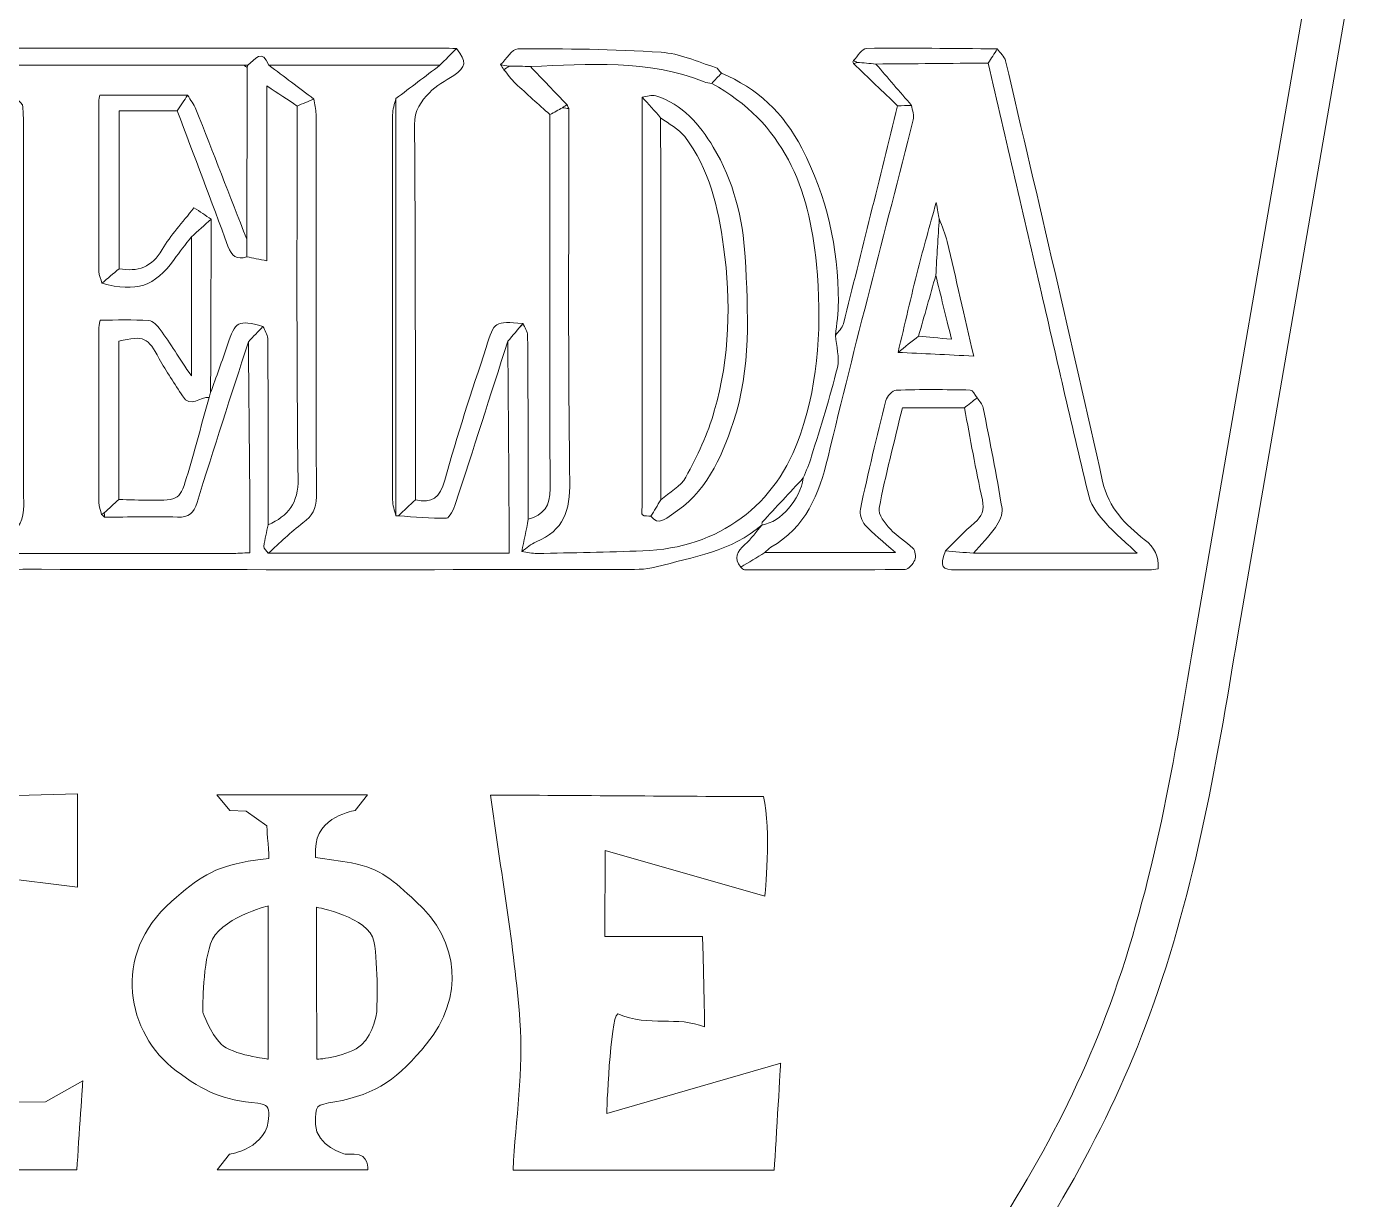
# Model space of a CAD drawing. Header units: inches. Extents: x 0 to 12, y 0 to 12.
# Drawn here: x 0.857 to 1.886, y 7.548 to 8.455 of the extents above; entities that cross this region are included whole.
import ezdxf

# ---------------------------------------------------------------- set-up
doc = ezdxf.new("R2010")
doc.units = ezdxf.units.IN
doc.header["$MEASUREMENT"] = 0

msp = doc.modelspace()

# ---------------------------------------------------------------- linework, layer by layer
at = {"color": 250, "lineweight": 0}
msp.add_line((1.793, 7.9849), (1.8855, 8.52), dxfattribs=at)
at = {"color": 5, "lineweight": 0}
msp.add_line((1.7588, 7.9777), (1.8467, 8.486), dxfattribs=at)
for points, knots in [([(1.189, 8.4383), (1.1847, 8.434), (1.1805, 8.4297), (1.1762, 8.4254), (1.1322, 8.4254), (1.0882, 8.4254), (1.0441, 8.4254), (1.0387, 8.439), (1.0332, 8.4296), (1.0277, 8.4255), (1.0267, 8.4255), (1.0257, 8.4254), (1.0248, 8.4254), (0.9588, 8.4254), (0.8928, 8.4254), (0.8268, 8.4254), (0.8259, 8.4254), (0.8249, 8.4254), (0.8239, 8.4254), (0.821, 8.4266), (0.8181, 8.4278), (0.8144, 8.4294), (0.8166, 8.4328), (0.8186, 8.4357), (0.8205, 8.4387), (0.9397, 8.4387), (1.0588, 8.4387), (1.178, 8.4387), (1.1817, 8.4387), (1.1853, 8.4384), (1.189, 8.4383)], [0, 0, 0, 0, 1, 1, 1, 2, 2, 2, 3, 3, 3, 4, 4, 4, 5, 5, 5, 6, 6, 6, 7, 7, 7, 8, 8, 8, 9, 9, 9, 10, 10, 10, 10]), ([(1.0788, 8.3993), (1.0745, 8.3975), (1.0702, 8.3957), (1.0659, 8.3939), (1.0586, 8.3988), (1.0512, 8.4036), (1.0425, 8.4094), (1.0425, 8.3637), (1.0425, 8.3196), (1.0425, 8.2742), (1.0366, 8.2754), (1.0317, 8.2763), (1.0269, 8.2772), (1.0269, 8.2818), (1.027, 8.2863), (1.027, 8.2909), (1.0271, 8.3352), (1.0272, 8.3795), (1.0273, 8.4238), (1.0275, 8.4243), (1.0276, 8.4249), (1.0277, 8.4255), (1.0332, 8.4296), (1.0387, 8.439), (1.0441, 8.4254), (1.0557, 8.4167), (1.0673, 8.408), (1.0788, 8.3993)], [0, 0, 0, 0, 1, 1, 1, 2, 2, 2, 3, 3, 3, 4, 4, 4, 5, 5, 5, 6, 6, 6, 7, 7, 7, 8, 8, 8, 9, 9, 9, 9]), ([(1.189, 8.4383), (1.1972, 8.4284), (1.1967, 8.4241), (1.1869, 8.4175), (1.1805, 8.4133), (1.1733, 8.4096), (1.1681, 8.4042), (1.1618, 8.3975), (1.1565, 8.3909), (1.1566, 8.3794), (1.1575, 8.2827), (1.1572, 8.186), (1.1573, 8.0893), (1.1529, 8.0852), (1.1485, 8.0811), (1.1442, 8.0769), (1.1435, 8.0769), (1.1429, 8.0769), (1.1422, 8.0769), (1.1422, 8.1845), (1.1422, 8.2921), (1.1422, 8.3997), (1.1536, 8.4082), (1.1649, 8.4168), (1.1762, 8.4254), (1.1805, 8.4297), (1.1847, 8.434), (1.189, 8.4383)], [0, 0, 0, 0, 1, 1, 1, 2, 2, 2, 3, 3, 3, 4, 4, 4, 5, 5, 5, 6, 6, 6, 7, 7, 7, 8, 8, 8, 9, 9, 9, 9]), ([(1.3939, 8.4194), (1.3914, 8.4167), (1.3889, 8.414), (1.3864, 8.4113), (1.3844, 8.4117), (1.3823, 8.4119), (1.3805, 8.4127), (1.3369, 8.43), (1.2915, 8.4262), (1.2462, 8.4245), (1.2407, 8.4246), (1.2352, 8.4247), (1.2297, 8.4247), (1.2275, 8.4251), (1.2254, 8.4255), (1.2232, 8.4259), (1.2276, 8.4302), (1.232, 8.4381), (1.2364, 8.4381), (1.2733, 8.4383), (1.3103, 8.4379), (1.3472, 8.4355), (1.3614, 8.4346), (1.3753, 8.4281), (1.3892, 8.4238), (1.391, 8.4233), (1.3923, 8.4209), (1.3939, 8.4194)], [0, 0, 0, 0, 1, 1, 1, 2, 2, 2, 3, 3, 3, 4, 4, 4, 5, 5, 5, 6, 6, 6, 7, 7, 7, 8, 8, 8, 9, 9, 9, 9]), ([(1.6071, 8.4381), (1.6048, 8.4344), (1.6025, 8.4308), (1.6002, 8.4271), (1.5712, 8.4269), (1.5423, 8.4266), (1.5133, 8.4264), (1.5085, 8.4268), (1.5036, 8.4273), (1.4987, 8.4277), (1.4978, 8.4281), (1.4969, 8.4286), (1.496, 8.429), (1.4993, 8.4323), (1.5026, 8.4384), (1.5059, 8.4385), (1.5396, 8.4389), (1.5733, 8.4384), (1.6071, 8.4381)], [0, 0, 0, 0, 1, 1, 1, 2, 2, 2, 3, 3, 3, 4, 4, 4, 5, 5, 5, 6, 6, 6, 6]), ([(1.6071, 8.4381), (1.6093, 8.435), (1.6128, 8.4322), (1.6136, 8.4288), (1.6389, 8.3204), (1.6644, 8.212), (1.6886, 8.1034), (1.6932, 8.0828), (1.7063, 8.07), (1.7208, 8.0586), (1.7291, 8.0521), (1.7321, 8.046), (1.7314, 8.0359), (1.7293, 8.0357), (1.727, 8.0351), (1.7248, 8.0351), (1.6751, 8.0351), (1.6255, 8.0351), (1.5759, 8.0351), (1.5638, 8.0351), (1.5628, 8.0369), (1.567, 8.0497), (1.5742, 8.0491), (1.5815, 8.0486), (1.5887, 8.048), (1.63, 8.048), (1.6712, 8.048), (1.7153, 8.048), (1.7057, 8.0571), (1.6978, 8.0635), (1.6912, 8.071), (1.6859, 8.0771), (1.68, 8.084), (1.6781, 8.0915), (1.6653, 8.1439), (1.6535, 8.1966), (1.6413, 8.2492), (1.6276, 8.3085), (1.6139, 8.3678), (1.6002, 8.4271), (1.6025, 8.4308), (1.6048, 8.4344), (1.6071, 8.4381)], [0, 0, 0, 0, 1, 1, 1, 2, 2, 2, 3, 3, 3, 4, 4, 4, 5, 5, 5, 6, 6, 6, 7, 7, 7, 8, 8, 8, 9, 9, 9, 10, 10, 10, 11, 11, 11, 12, 12, 12, 13, 13, 13, 14, 14, 14, 14]), ([(1.0277, 8.4255), (1.0276, 8.4249), (1.0275, 8.4243), (1.0273, 8.4238), (1.0265, 8.4243), (1.0256, 8.4248), (1.0248, 8.4254), (1.0257, 8.4254), (1.0267, 8.4255), (1.0277, 8.4255)], [0, 0, 0, 0, 1, 1, 1, 2, 2, 2, 3, 3, 3, 3]), ([(1.2297, 8.4247), (1.2284, 8.4238), (1.2271, 8.4229), (1.2258, 8.4219), (1.2249, 8.4233), (1.2241, 8.4246), (1.2232, 8.4259), (1.2254, 8.4255), (1.2275, 8.4251), (1.2297, 8.4247)], [0, 0, 0, 0, 1, 1, 1, 2, 2, 2, 3, 3, 3, 3]), ([(1.2744, 8.395), (1.265, 8.4048), (1.2556, 8.4146), (1.2462, 8.4245), (1.2915, 8.4262), (1.3369, 8.43), (1.3805, 8.4127), (1.3823, 8.4119), (1.3844, 8.4117), (1.3864, 8.4113), (1.442, 8.3812), (1.4618, 8.3307), (1.4673, 8.2713), (1.4716, 8.2267), (1.4695, 8.1828), (1.4551, 8.1402), (1.4363, 8.0847), (1.3918, 8.052), (1.3332, 8.0498), (1.3059, 8.0488), (1.2787, 8.0483), (1.2515, 8.0478), (1.2475, 8.0477), (1.2436, 8.0488), (1.2396, 8.0493), (1.2433, 8.0518), (1.2466, 8.0552), (1.2506, 8.0568), (1.272, 8.0656), (1.277, 8.0809), (1.2767, 8.1036), (1.2752, 8.1997), (1.276, 8.2958), (1.2759, 8.3919), (1.2754, 8.3929), (1.2749, 8.3939), (1.2744, 8.395)], [0, 0, 0, 0, 1, 1, 1, 2, 2, 2, 3, 3, 3, 4, 4, 4, 5, 5, 5, 6, 6, 6, 7, 7, 7, 8, 8, 8, 9, 9, 9, 10, 10, 10, 11, 11, 11, 12, 12, 12, 12]), ([(1.5409, 8.3943), (1.5317, 8.405), (1.5225, 8.4157), (1.5133, 8.4264), (1.5423, 8.4266), (1.5712, 8.4269), (1.6002, 8.4271), (1.6139, 8.3678), (1.6276, 8.3085), (1.6413, 8.2492), (1.6535, 8.1966), (1.6653, 8.1439), (1.6781, 8.0915), (1.68, 8.084), (1.6859, 8.0771), (1.6912, 8.071), (1.6978, 8.0635), (1.7057, 8.0571), (1.7153, 8.048), (1.6712, 8.048), (1.63, 8.048), (1.5887, 8.048), (1.5945, 8.0546), (1.6007, 8.0608), (1.6057, 8.068), (1.6086, 8.0721), (1.6116, 8.0781), (1.6108, 8.0826), (1.6066, 8.1087), (1.6014, 8.1345), (1.5963, 8.1604), (1.5957, 8.1632), (1.5932, 8.1656), (1.5916, 8.1682), (1.5898, 8.1703), (1.5881, 8.1742), (1.5863, 8.1742), (1.5672, 8.1746), (1.5481, 8.1748), (1.529, 8.1741), (1.5262, 8.174), (1.5218, 8.1693), (1.521, 8.1661), (1.514, 8.1382), (1.5073, 8.1102), (1.5013, 8.0821), (1.5005, 8.0783), (1.5024, 8.0727), (1.505, 8.0698), (1.5112, 8.063), (1.5185, 8.0573), (1.5284, 8.0485), (1.4924, 8.0485), (1.4599, 8.0485), (1.4275, 8.0485), (1.429, 8.0499), (1.4302, 8.0516), (1.432, 8.0526), (1.4591, 8.0681), (1.4693, 8.0931), (1.4763, 8.1225), (1.4971, 8.2097), (1.5202, 8.2962), (1.5421, 8.3831), (1.543, 8.3865), (1.5414, 8.3906), (1.5409, 8.3943)], [0, 0, 0, 0, 1, 1, 1, 2, 2, 2, 3, 3, 3, 4, 4, 4, 5, 5, 5, 6, 6, 6, 7, 7, 7, 8, 8, 8, 9, 9, 9, 10, 10, 10, 11, 11, 11, 12, 12, 12, 13, 13, 13, 14, 14, 14, 15, 15, 15, 16, 16, 16, 17, 17, 17, 18, 18, 18, 19, 19, 19, 20, 20, 20, 21, 21, 21, 22, 22, 22, 22]), ([(1.4987, 8.4277), (1.4978, 8.4273), (1.4969, 8.427), (1.496, 8.4267), (1.4959, 8.4272), (1.4957, 8.4277), (1.4956, 8.4282), (1.4956, 8.4285), (1.4959, 8.4288), (1.496, 8.429), (1.4969, 8.4286), (1.4978, 8.4281), (1.4987, 8.4277)], [0, 0, 0, 0, 1, 1, 1, 2, 2, 2, 3, 3, 3, 4, 4, 4, 4]), ([(1.4987, 8.4277), (1.5036, 8.4273), (1.5085, 8.4268), (1.5133, 8.4264), (1.5225, 8.4157), (1.5317, 8.405), (1.5409, 8.3943), (1.5373, 8.3942), (1.5337, 8.3942), (1.5301, 8.3941), (1.5188, 8.4049), (1.5074, 8.4158), (1.496, 8.4267), (1.4969, 8.427), (1.4978, 8.4273), (1.4987, 8.4277)], [0, 0, 0, 0, 1, 1, 1, 2, 2, 2, 3, 3, 3, 4, 4, 4, 5, 5, 5, 5]), ([(1.3939, 8.4194), (1.4217, 8.4075), (1.4419, 8.3886), (1.4561, 8.3612), (1.4754, 8.3237), (1.4842, 8.2844), (1.4843, 8.2427), (1.4843, 8.234), (1.4829, 8.2252), (1.4821, 8.2165), (1.4827, 8.2082), (1.4854, 8.1993), (1.4835, 8.1916), (1.4779, 8.1685), (1.4705, 8.1458), (1.4636, 8.1231), (1.4619, 8.1173), (1.4594, 8.1118), (1.4572, 8.1062), (1.4466, 8.0948), (1.436, 8.0835), (1.4255, 8.072), (1.4251, 8.0716), (1.4253, 8.0705), (1.4253, 8.0697), (1.4253, 8.0697), (1.4253, 8.0699), (1.4253, 8.0699), (1.4019, 8.0495), (1.3719, 8.045), (1.3434, 8.0374), (1.3349, 8.0351), (1.3256, 8.0354), (1.3167, 8.0354), (1.1624, 8.0352), (1.0081, 8.0351), (0.8538, 8.0356), (0.8419, 8.0356), (0.8372, 8.0312), (0.8342, 8.0205), (0.8273, 7.9957), (0.8189, 7.9712), (0.8117, 7.9465), (0.8093, 7.9379), (0.8057, 7.9344), (0.796, 7.9345), (0.673, 7.9347), (0.5501, 7.9346), (0.4271, 7.9341), (0.4155, 7.9341), (0.4111, 7.9389), (0.411, 7.9495), (0.4164, 7.949), (0.4218, 7.9486), (0.4272, 7.9481), (0.4325, 7.9479), (0.4378, 7.9474), (0.443, 7.9474), (0.5321, 7.9474), (0.6211, 7.9474), (0.7101, 7.9474), (0.7349, 7.9474), (0.7597, 7.9471), (0.7845, 7.9476), (0.7885, 7.9477), (0.795, 7.9502), (0.796, 7.9531), (0.807, 7.9841), (0.8171, 8.0153), (0.8275, 8.0465), (0.8323, 8.0469), (0.8371, 8.0477), (0.8419, 8.0477), (0.8997, 8.0478), (0.9575, 8.0478), (1.0152, 8.0478), (1.0195, 8.0478), (1.0238, 8.0482), (1.0292, 8.0484), (1.0292, 8.0671), (1.0293, 8.0845), (1.0292, 8.1019), (1.0289, 8.1385), (1.0285, 8.1751), (1.0282, 8.2116), (1.032, 8.2156), (1.0358, 8.2195), (1.0395, 8.2234), (1.0408, 8.2203), (1.0431, 8.2172), (1.0432, 8.2141), (1.0435, 8.166), (1.0435, 8.118), (1.0435, 8.0699), (1.0423, 8.0644), (1.0408, 8.0589), (1.0402, 8.0533), (1.04, 8.0516), (1.0423, 8.0497), (1.0435, 8.0479), (1.1053, 8.0479), (1.167, 8.0479), (1.2297, 8.0479), (1.2297, 8.0598), (1.2297, 8.0699), (1.2297, 8.08), (1.2294, 8.124), (1.2291, 8.1679), (1.2287, 8.2119), (1.2327, 8.2165), (1.2366, 8.2211), (1.2405, 8.2258), (1.2417, 8.2227), (1.2441, 8.2196), (1.2441, 8.2165), (1.2444, 8.169), (1.2445, 8.1216), (1.2446, 8.0742), (1.2429, 8.0659), (1.2413, 8.0576), (1.2396, 8.0493), (1.2436, 8.0488), (1.2475, 8.0477), (1.2515, 8.0478), (1.2787, 8.0483), (1.3059, 8.0488), (1.3332, 8.0498), (1.3918, 8.052), (1.4363, 8.0847), (1.4551, 8.1402), (1.4695, 8.1828), (1.4716, 8.2267), (1.4673, 8.2713), (1.4618, 8.3307), (1.442, 8.3812), (1.3864, 8.4113), (1.3889, 8.414), (1.3914, 8.4167), (1.3939, 8.4194)], [0, 0, 0, 0, 1, 1, 1, 2, 2, 2, 3, 3, 3, 4, 4, 4, 5, 5, 5, 6, 6, 6, 7, 7, 7, 8, 8, 8, 9, 9, 9, 10, 10, 10, 11, 11, 11, 12, 12, 12, 13, 13, 13, 14, 14, 14, 15, 15, 15, 16, 16, 16, 17, 17, 17, 18, 18, 18, 19, 19, 19, 20, 20, 20, 21, 21, 21, 22, 22, 22, 23, 23, 23, 24, 24, 24, 25, 25, 25, 26, 26, 26, 27, 27, 27, 28, 28, 28, 29, 29, 29, 30, 30, 30, 31, 31, 31, 32, 32, 32, 33, 33, 33, 34, 34, 34, 35, 35, 35, 36, 36, 36, 37, 37, 37, 38, 38, 38, 39, 39, 39, 40, 40, 40, 41, 41, 41, 42, 42, 42, 43, 43, 43, 44, 44, 44, 45, 45, 45, 46, 46, 46, 46]), ([(0.8268, 8.4254), (0.8928, 8.4254), (0.9588, 8.4254), (1.0248, 8.4254), (1.0256, 8.4248), (1.0265, 8.4243), (1.0273, 8.4238), (1.0272, 8.3795), (1.0271, 8.3352), (1.027, 8.2909), (1.0139, 8.3244), (1.0009, 8.3579), (0.9877, 8.3914), (0.9862, 8.3953), (0.9834, 8.3986), (0.9812, 8.4023), (0.9589, 8.4023), (0.9365, 8.4023), (0.9133, 8.4023), (0.9132, 8.4009), (0.9126, 8.399), (0.9126, 8.3971), (0.9126, 8.3533), (0.9125, 8.3096), (0.9127, 8.2659), (0.9127, 8.2628), (0.9142, 8.2599), (0.915, 8.2568), (0.9421, 8.2497), (0.9554, 8.2541), (0.9708, 8.2752), (0.9751, 8.2811), (0.9796, 8.2868), (0.9841, 8.2926), (0.9841, 8.2578), (0.9841, 8.2229), (0.9841, 8.1852), (0.9749, 8.1989), (0.9678, 8.2101), (0.9601, 8.221), (0.9579, 8.224), (0.9544, 8.2278), (0.9513, 8.228), (0.9389, 8.2288), (0.9264, 8.2283), (0.9135, 8.2283), (0.9131, 8.225), (0.9126, 8.223), (0.9126, 8.2211), (0.9125, 8.1764), (0.9125, 8.1318), (0.9126, 8.0871), (0.9126, 8.084), (0.914, 8.081), (0.9147, 8.0779), (0.9155, 8.0772), (0.9163, 8.0765), (0.9171, 8.0758), (0.9358, 8.0759), (0.9546, 8.0766), (0.9733, 8.0759), (0.9825, 8.0755), (0.9859, 8.079), (0.9885, 8.0872), (1.0014, 8.1288), (1.0149, 8.1702), (1.0282, 8.2116), (1.0285, 8.1751), (1.0289, 8.1385), (1.0292, 8.1019), (1.0293, 8.0845), (1.0292, 8.0671), (1.0292, 8.0484), (1.0238, 8.0482), (1.0195, 8.0478), (1.0152, 8.0478), (0.9575, 8.0478), (0.8997, 8.0478), (0.8419, 8.0477), (0.8371, 8.0477), (0.8323, 8.0469), (0.8275, 8.0465), (0.8275, 8.0465), (0.8267, 8.0474), (0.8267, 8.0474), (0.8317, 8.0522), (0.836, 8.0579), (0.8417, 8.0613), (0.8511, 8.067), (0.8546, 8.0741), (0.8545, 8.0852), (0.8541, 8.184), (0.8543, 8.2827), (0.8543, 8.3815), (0.8543, 8.3859), (0.8539, 8.3904), (0.8537, 8.3948), (0.8446, 8.4044), (0.8356, 8.4139), (0.8265, 8.4234), (0.8266, 8.424), (0.8267, 8.4247), (0.8268, 8.4254)], [0, 0, 0, 0, 1, 1, 1, 2, 2, 2, 3, 3, 3, 4, 4, 4, 5, 5, 5, 6, 6, 6, 7, 7, 7, 8, 8, 8, 9, 9, 9, 10, 10, 10, 11, 11, 11, 12, 12, 12, 13, 13, 13, 14, 14, 14, 15, 15, 15, 16, 16, 16, 17, 17, 17, 18, 18, 18, 19, 19, 19, 20, 20, 20, 21, 21, 21, 22, 22, 22, 23, 23, 23, 24, 24, 24, 25, 25, 25, 26, 26, 26, 27, 27, 27, 28, 28, 28, 29, 29, 29, 30, 30, 30, 31, 31, 31, 32, 32, 32, 33, 33, 33, 34, 34, 34, 34]), ([(1.1442, 8.0769), (1.1565, 8.0761), (1.1689, 8.0746), (1.1813, 8.0751), (1.1838, 8.0752), (1.187, 8.0822), (1.1884, 8.0865), (1.202, 8.1282), (1.2154, 8.1701), (1.2287, 8.2119), (1.2291, 8.1679), (1.2294, 8.124), (1.2297, 8.08), (1.2297, 8.0699), (1.2297, 8.0598), (1.2297, 8.0479), (1.167, 8.0479), (1.1053, 8.0479), (1.0435, 8.0479), (1.0525, 8.0558), (1.0609, 8.0644), (1.0704, 8.0715), (1.0776, 8.0768), (1.0808, 8.0822), (1.0808, 8.0915), (1.0804, 8.1902), (1.0806, 8.2889), (1.0805, 8.3876), (1.0805, 8.3915), (1.0794, 8.3954), (1.0788, 8.3993), (1.0673, 8.408), (1.0557, 8.4167), (1.0441, 8.4254), (1.0882, 8.4254), (1.1322, 8.4254), (1.1762, 8.4254), (1.1649, 8.4168), (1.1536, 8.4082), (1.1422, 8.3997), (1.1413, 8.3955), (1.1397, 8.3913), (1.1397, 8.3871), (1.1395, 8.2879), (1.1395, 8.1886), (1.1397, 8.0894), (1.1397, 8.0852), (1.1413, 8.081), (1.1422, 8.0769), (1.1429, 8.0769), (1.1435, 8.0769), (1.1442, 8.0769)], [0, 0, 0, 0, 1, 1, 1, 2, 2, 2, 3, 3, 3, 4, 4, 4, 5, 5, 5, 6, 6, 6, 7, 7, 7, 8, 8, 8, 9, 9, 9, 10, 10, 10, 11, 11, 11, 12, 12, 12, 13, 13, 13, 14, 14, 14, 15, 15, 15, 16, 16, 16, 17, 17, 17, 17]), ([(1.2297, 8.4247), (1.2352, 8.4247), (1.2407, 8.4246), (1.2462, 8.4245), (1.2556, 8.4146), (1.265, 8.4048), (1.2744, 8.395), (1.2733, 8.3942), (1.2722, 8.3934), (1.2711, 8.3926), (1.2678, 8.3908), (1.2646, 8.389), (1.2613, 8.3873), (1.2524, 8.3953), (1.2434, 8.4032), (1.2347, 8.4114), (1.2314, 8.4146), (1.2287, 8.4184), (1.2258, 8.4219), (1.2271, 8.4229), (1.2284, 8.4238), (1.2297, 8.4247)], [0, 0, 0, 0, 1, 1, 1, 2, 2, 2, 3, 3, 3, 4, 4, 4, 5, 5, 5, 6, 6, 6, 7, 7, 7, 7]), ([(0.9732, 8.3903), (0.9586, 8.3903), (0.9441, 8.3903), (0.9282, 8.3903), (0.9282, 8.3489), (0.9282, 8.3085), (0.9282, 8.268), (0.9238, 8.2643), (0.9194, 8.2606), (0.915, 8.2568), (0.9142, 8.2599), (0.9127, 8.2628), (0.9127, 8.2659), (0.9125, 8.3096), (0.9126, 8.3533), (0.9126, 8.3971), (0.9126, 8.399), (0.9132, 8.4009), (0.9133, 8.4023), (0.9365, 8.4023), (0.9589, 8.4023), (0.9812, 8.4023), (0.9786, 8.3983), (0.9759, 8.3943), (0.9732, 8.3903)], [0, 0, 0, 0, 1, 1, 1, 2, 2, 2, 3, 3, 3, 4, 4, 4, 5, 5, 5, 6, 6, 6, 7, 7, 7, 8, 8, 8, 8]), ([(0.9732, 8.3903), (0.9759, 8.3943), (0.9786, 8.3983), (0.9812, 8.4023), (0.9834, 8.3986), (0.9862, 8.3953), (0.9877, 8.3914), (1.0009, 8.3579), (1.0139, 8.3244), (1.027, 8.2909), (1.027, 8.2863), (1.0269, 8.2818), (1.0269, 8.2772), (1.0192, 8.2749), (1.0152, 8.2777), (1.0124, 8.2854), (0.9996, 8.3205), (0.9863, 8.3553), (0.9732, 8.3903)], [0, 0, 0, 0, 1, 1, 1, 2, 2, 2, 3, 3, 3, 4, 4, 4, 5, 5, 5, 6, 6, 6, 6]), ([(1.0435, 8.0699), (1.0589, 8.0769), (1.0669, 8.0865), (1.0666, 8.1058), (1.0653, 8.2019), (1.0659, 8.2979), (1.0659, 8.3939), (1.0702, 8.3957), (1.0745, 8.3975), (1.0788, 8.3993), (1.0794, 8.3954), (1.0805, 8.3915), (1.0805, 8.3876), (1.0806, 8.2889), (1.0804, 8.1902), (1.0808, 8.0915), (1.0808, 8.0822), (1.0776, 8.0768), (1.0704, 8.0715), (1.0609, 8.0644), (1.0525, 8.0558), (1.0435, 8.0479), (1.0423, 8.0497), (1.04, 8.0516), (1.0402, 8.0533), (1.0408, 8.0589), (1.0423, 8.0644), (1.0435, 8.0699)], [0, 0, 0, 0, 1, 1, 1, 2, 2, 2, 3, 3, 3, 4, 4, 4, 5, 5, 5, 6, 6, 6, 7, 7, 7, 8, 8, 8, 9, 9, 9, 9]), ([(1.1422, 8.0769), (1.1413, 8.081), (1.1397, 8.0852), (1.1397, 8.0894), (1.1395, 8.1886), (1.1395, 8.2879), (1.1397, 8.3871), (1.1397, 8.3913), (1.1413, 8.3955), (1.1422, 8.3997), (1.1422, 8.2921), (1.1422, 8.1845), (1.1422, 8.0769)], [0, 0, 0, 0, 1, 1, 1, 2, 2, 2, 3, 3, 3, 4, 4, 4, 4]), ([(1.2744, 8.395), (1.2749, 8.3939), (1.2754, 8.3929), (1.2759, 8.3919), (1.2743, 8.3921), (1.2727, 8.3924), (1.2711, 8.3926), (1.2722, 8.3934), (1.2733, 8.3942), (1.2744, 8.395)], [0, 0, 0, 0, 1, 1, 1, 2, 2, 2, 3, 3, 3, 3]), ([(1.3394, 8.0767), (1.3451, 8.0689), (1.3507, 8.0748), (1.3552, 8.0777), (1.3816, 8.0943), (1.3936, 8.1209), (1.403, 8.1491), (1.417, 8.191), (1.4145, 8.2343), (1.4122, 8.2773), (1.4106, 8.3069), (1.4032, 8.336), (1.3876, 8.3621), (1.377, 8.3799), (1.3638, 8.3952), (1.3432, 8.4017), (1.3401, 8.4027), (1.3362, 8.4012), (1.3327, 8.4008), (1.3326, 8.295), (1.3326, 8.1893), (1.3325, 8.0835), (1.3325, 8.0815), (1.3319, 8.0784), (1.3329, 8.0776), (1.3344, 8.0765), (1.3372, 8.0769), (1.3394, 8.0767)], [0, 0, 0, 0, 1, 1, 1, 2, 2, 2, 3, 3, 3, 4, 4, 4, 5, 5, 5, 6, 6, 6, 7, 7, 7, 8, 8, 8, 9, 9, 9, 9]), ([(1.347, 8.0892), (1.3445, 8.085), (1.3419, 8.0809), (1.3394, 8.0767), (1.3372, 8.0769), (1.3344, 8.0765), (1.3329, 8.0776), (1.3319, 8.0784), (1.3325, 8.0815), (1.3325, 8.0835), (1.3326, 8.1893), (1.3326, 8.295), (1.3327, 8.4008), (1.3375, 8.3955), (1.3422, 8.3901), (1.3469, 8.3848), (1.347, 8.2863), (1.347, 8.1877), (1.347, 8.0892)], [0, 0, 0, 0, 1, 1, 1, 2, 2, 2, 3, 3, 3, 4, 4, 4, 5, 5, 5, 6, 6, 6, 6]), ([(1.3327, 8.4008), (1.3362, 8.4012), (1.3401, 8.4027), (1.3432, 8.4017), (1.3638, 8.3952), (1.377, 8.3799), (1.3876, 8.3621), (1.4032, 8.336), (1.4106, 8.3069), (1.4122, 8.2773), (1.4145, 8.2343), (1.417, 8.191), (1.403, 8.1491), (1.3936, 8.1209), (1.3816, 8.0943), (1.3552, 8.0777), (1.3507, 8.0748), (1.3451, 8.0689), (1.3394, 8.0767), (1.3419, 8.0809), (1.3445, 8.085), (1.347, 8.0892), (1.3536, 8.095), (1.3625, 8.0995), (1.3664, 8.1068), (1.3752, 8.1231), (1.3833, 8.1402), (1.3884, 8.158), (1.4004, 8.1996), (1.4014, 8.2423), (1.3956, 8.285), (1.3914, 8.3153), (1.3847, 8.3452), (1.3655, 8.3703), (1.3609, 8.3763), (1.3532, 8.38), (1.3469, 8.3848), (1.3422, 8.3901), (1.3375, 8.3955), (1.3327, 8.4008)], [0, 0, 0, 0, 1, 1, 1, 2, 2, 2, 3, 3, 3, 4, 4, 4, 5, 5, 5, 6, 6, 6, 7, 7, 7, 8, 8, 8, 9, 9, 9, 10, 10, 10, 11, 11, 11, 12, 12, 12, 13, 13, 13, 13]), ([(1.2396, 8.0493), (1.2413, 8.0576), (1.2429, 8.0659), (1.2446, 8.0742), (1.2564, 8.0777), (1.2616, 8.0844), (1.2615, 8.098), (1.2609, 8.1944), (1.2613, 8.2908), (1.2613, 8.3873), (1.2646, 8.389), (1.2678, 8.3908), (1.2711, 8.3926), (1.2727, 8.3924), (1.2743, 8.3921), (1.2759, 8.3919), (1.276, 8.2958), (1.2752, 8.1997), (1.2767, 8.1036), (1.277, 8.0809), (1.272, 8.0656), (1.2506, 8.0568), (1.2466, 8.0552), (1.2433, 8.0518), (1.2396, 8.0493)], [0, 0, 0, 0, 1, 1, 1, 2, 2, 2, 3, 3, 3, 4, 4, 4, 5, 5, 5, 6, 6, 6, 7, 7, 7, 8, 8, 8, 8]), ([(1.4572, 8.1062), (1.4594, 8.1118), (1.4619, 8.1173), (1.4636, 8.1231), (1.4705, 8.1458), (1.4779, 8.1685), (1.4835, 8.1916), (1.4854, 8.1993), (1.4827, 8.2082), (1.4821, 8.2165), (1.4842, 8.2195), (1.4873, 8.2222), (1.4882, 8.2255), (1.5023, 8.2817), (1.5162, 8.3379), (1.5301, 8.3941), (1.5337, 8.3942), (1.5373, 8.3942), (1.5409, 8.3943), (1.5414, 8.3906), (1.543, 8.3865), (1.5421, 8.3831), (1.5202, 8.2962), (1.4971, 8.2097), (1.4763, 8.1225), (1.4693, 8.0931), (1.4591, 8.0681), (1.432, 8.0526), (1.4302, 8.0516), (1.429, 8.0499), (1.4275, 8.0485), (1.4213, 8.0447), (1.4151, 8.041), (1.4088, 8.0372), (1.403, 8.0443), (1.4061, 8.0493), (1.412, 8.0546), (1.4169, 8.0591), (1.4209, 8.0648), (1.4253, 8.0699), (1.4253, 8.0699), (1.4253, 8.0697), (1.4253, 8.0697), (1.4401, 8.0725), (1.4545, 8.0891), (1.4572, 8.1062)], [0, 0, 0, 0, 1, 1, 1, 2, 2, 2, 3, 3, 3, 4, 4, 4, 5, 5, 5, 6, 6, 6, 7, 7, 7, 8, 8, 8, 9, 9, 9, 10, 10, 10, 11, 11, 11, 12, 12, 12, 13, 13, 13, 14, 14, 14, 15, 15, 15, 15]), ([(0.915, 8.2568), (0.9194, 8.2606), (0.9238, 8.2643), (0.9282, 8.268), (0.9427, 8.2655), (0.9536, 8.2691), (0.9616, 8.2829), (0.968, 8.294), (0.9771, 8.3035), (0.9861, 8.3152), (0.9907, 8.3122), (0.9951, 8.3093), (0.9994, 8.3063), (0.9943, 8.3018), (0.9892, 8.2972), (0.9841, 8.2926), (0.9796, 8.2868), (0.9751, 8.2811), (0.9708, 8.2752), (0.9554, 8.2541), (0.9421, 8.2497), (0.915, 8.2568)], [0, 0, 0, 0, 1, 1, 1, 2, 2, 2, 3, 3, 3, 4, 4, 4, 5, 5, 5, 6, 6, 6, 7, 7, 7, 7]), ([(1.5623, 8.3068), (1.5616, 8.3101), (1.561, 8.3134), (1.5599, 8.3193), (1.5548, 8.3006), (1.5501, 8.2845), (1.546, 8.2681), (1.5405, 8.2466), (1.5356, 8.2249), (1.5304, 8.2033), (1.5495, 8.2024), (1.5685, 8.2015), (1.5889, 8.2005), (1.5817, 8.2316), (1.5752, 8.2603), (1.5684, 8.289), (1.567, 8.2951), (1.5644, 8.3009), (1.5623, 8.3068)], [0, 0, 0, 0, 1, 1, 1, 2, 2, 2, 3, 3, 3, 4, 4, 4, 5, 5, 5, 6, 6, 6, 6]), ([(1.5623, 8.3068), (1.5614, 8.2922), (1.5605, 8.2776), (1.5596, 8.2629), (1.5552, 8.2472), (1.5507, 8.2316), (1.5463, 8.2159), (1.541, 8.2117), (1.5357, 8.2075), (1.5304, 8.2033), (1.5356, 8.2249), (1.5405, 8.2466), (1.546, 8.2681), (1.5501, 8.2845), (1.5548, 8.3006), (1.5599, 8.3193), (1.561, 8.3134), (1.5616, 8.3101), (1.5623, 8.3068)], [0, 0, 0, 0, 1, 1, 1, 2, 2, 2, 3, 3, 3, 4, 4, 4, 5, 5, 5, 6, 6, 6, 6]), ([(0.999, 8.1723), (0.9986, 8.171), (0.9982, 8.1698), (0.9978, 8.1685), (0.991, 8.1694), (0.9836, 8.1596), (0.9773, 8.1696), (0.9713, 8.1792), (0.9647, 8.1885), (0.9593, 8.1984), (0.9505, 8.2149), (0.9476, 8.2166), (0.928, 8.212), (0.928, 8.1712), (0.928, 8.1303), (0.928, 8.0895), (0.9242, 8.086), (0.9205, 8.0826), (0.9168, 8.0791), (0.9161, 8.0788), (0.9154, 8.0784), (0.9147, 8.0779), (0.914, 8.081), (0.9126, 8.084), (0.9126, 8.0871), (0.9125, 8.1318), (0.9125, 8.1764), (0.9126, 8.2211), (0.9126, 8.223), (0.9131, 8.225), (0.9135, 8.2283), (0.9264, 8.2283), (0.9389, 8.2288), (0.9513, 8.228), (0.9544, 8.2278), (0.9579, 8.224), (0.9601, 8.221), (0.9678, 8.2101), (0.9749, 8.1989), (0.9841, 8.1852), (0.9841, 8.2229), (0.9841, 8.2578), (0.9841, 8.2926), (0.9892, 8.2972), (0.9943, 8.3018), (0.9994, 8.3063), (0.9993, 8.2617), (0.9992, 8.217), (0.999, 8.1723)], [0, 0, 0, 0, 1, 1, 1, 2, 2, 2, 3, 3, 3, 4, 4, 4, 5, 5, 5, 6, 6, 6, 7, 7, 7, 8, 8, 8, 9, 9, 9, 10, 10, 10, 11, 11, 11, 12, 12, 12, 13, 13, 13, 14, 14, 14, 15, 15, 15, 16, 16, 16, 16]), ([(1.5623, 8.3068), (1.5644, 8.3009), (1.567, 8.2951), (1.5684, 8.289), (1.5752, 8.2603), (1.5817, 8.2316), (1.5889, 8.2005), (1.5685, 8.2015), (1.5495, 8.2024), (1.5304, 8.2033), (1.5357, 8.2075), (1.541, 8.2117), (1.5463, 8.2159), (1.5539, 8.2152), (1.5615, 8.2144), (1.5718, 8.2135), (1.5672, 8.2321), (1.5634, 8.2475), (1.5596, 8.2629), (1.5605, 8.2776), (1.5614, 8.2922), (1.5623, 8.3068)], [0, 0, 0, 0, 1, 1, 1, 2, 2, 2, 3, 3, 3, 4, 4, 4, 5, 5, 5, 6, 6, 6, 7, 7, 7, 7]), ([(0.999, 8.1723), (1.0034, 8.1845), (1.008, 8.1967), (1.012, 8.2091), (1.0181, 8.2275), (1.0201, 8.2287), (1.0395, 8.2234), (1.0358, 8.2195), (1.032, 8.2156), (1.0282, 8.2116), (1.0149, 8.1702), (1.0014, 8.1288), (0.9885, 8.0872), (0.9859, 8.079), (0.9825, 8.0755), (0.9733, 8.0759), (0.9546, 8.0766), (0.9358, 8.0759), (0.9171, 8.0758), (0.917, 8.0769), (0.9169, 8.078), (0.9168, 8.0791), (0.9205, 8.0826), (0.9242, 8.086), (0.928, 8.0895), (0.9361, 8.0893), (0.9442, 8.089), (0.9523, 8.089), (0.9749, 8.0889), (0.9752, 8.0889), (0.9816, 8.1102), (0.9873, 8.1295), (0.9924, 8.1491), (0.9978, 8.1685), (0.9982, 8.1698), (0.9986, 8.171), (0.999, 8.1723)], [0, 0, 0, 0, 1, 1, 1, 2, 2, 2, 3, 3, 3, 4, 4, 4, 5, 5, 5, 6, 6, 6, 7, 7, 7, 8, 8, 8, 9, 9, 9, 10, 10, 10, 11, 11, 11, 12, 12, 12, 12]), ([(1.1442, 8.0769), (1.1485, 8.0811), (1.1529, 8.0852), (1.1573, 8.0893), (1.1704, 8.0862), (1.1762, 8.0909), (1.18, 8.1046), (1.1894, 8.1391), (1.201, 8.173), (1.2119, 8.2071), (1.2184, 8.2276), (1.2185, 8.2275), (1.2405, 8.2257), (1.2366, 8.2211), (1.2327, 8.2165), (1.2287, 8.2119), (1.2154, 8.1701), (1.202, 8.1282), (1.1884, 8.0865), (1.187, 8.0822), (1.1838, 8.0752), (1.1813, 8.0751), (1.1689, 8.0746), (1.1565, 8.0761), (1.1442, 8.0769)], [0, 0, 0, 0, 1, 1, 1, 2, 2, 2, 3, 3, 3, 4, 4, 4, 5, 5, 5, 6, 6, 6, 7, 7, 7, 8, 8, 8, 8]), ([(1.4088, 8.0372), (1.4151, 8.041), (1.4213, 8.0447), (1.4275, 8.0485), (1.4599, 8.0485), (1.4924, 8.0485), (1.5284, 8.0485), (1.5185, 8.0573), (1.5112, 8.063), (1.505, 8.0698), (1.5024, 8.0727), (1.5005, 8.0783), (1.5013, 8.0821), (1.5073, 8.1102), (1.514, 8.1382), (1.521, 8.1661), (1.5218, 8.1693), (1.5262, 8.174), (1.529, 8.1741), (1.5481, 8.1748), (1.5672, 8.1746), (1.5863, 8.1742), (1.5881, 8.1742), (1.5898, 8.1703), (1.5916, 8.1682), (1.5883, 8.1656), (1.585, 8.163), (1.5817, 8.1604), (1.5659, 8.1604), (1.5501, 8.1604), (1.5338, 8.1604), (1.5275, 8.134), (1.5207, 8.1086), (1.5158, 8.0828), (1.5148, 8.078), (1.5204, 8.0711), (1.5245, 8.0666), (1.5296, 8.061), (1.5366, 8.0572), (1.5419, 8.0518), (1.5438, 8.05), (1.5444, 8.0452), (1.5433, 8.0427), (1.5421, 8.0397), (1.5385, 8.0354), (1.5359, 8.0354), (1.4945, 8.035), (1.453, 8.0351), (1.4116, 8.0352), (1.4107, 8.0352), (1.4098, 8.0365), (1.4088, 8.0372)], [0, 0, 0, 0, 1, 1, 1, 2, 2, 2, 3, 3, 3, 4, 4, 4, 5, 5, 5, 6, 6, 6, 7, 7, 7, 8, 8, 8, 9, 9, 9, 10, 10, 10, 11, 11, 11, 12, 12, 12, 13, 13, 13, 14, 14, 14, 15, 15, 15, 16, 16, 16, 17, 17, 17, 17]), ([(1.5817, 8.1604), (1.585, 8.163), (1.5883, 8.1656), (1.5916, 8.1682), (1.5932, 8.1656), (1.5957, 8.1632), (1.5963, 8.1604), (1.6014, 8.1345), (1.6066, 8.1087), (1.6108, 8.0826), (1.6116, 8.0781), (1.6086, 8.0721), (1.6057, 8.068), (1.6007, 8.0608), (1.5945, 8.0546), (1.5887, 8.048), (1.5815, 8.0486), (1.5742, 8.0491), (1.567, 8.0497), (1.5744, 8.057), (1.5816, 8.0647), (1.5895, 8.0715), (1.5952, 8.0765), (1.5974, 8.0813), (1.5956, 8.0893), (1.5904, 8.1129), (1.5863, 8.1367), (1.5817, 8.1604)], [0, 0, 0, 0, 1, 1, 1, 2, 2, 2, 3, 3, 3, 4, 4, 4, 5, 5, 5, 6, 6, 6, 7, 7, 7, 8, 8, 8, 9, 9, 9, 9]), ([(0.9147, 8.0779), (0.9154, 8.0784), (0.9161, 8.0788), (0.9168, 8.0791), (0.9169, 8.078), (0.917, 8.0769), (0.9171, 8.0758), (0.9163, 8.0765), (0.9155, 8.0772), (0.9147, 8.0779)], [0, 0, 0, 0, 1, 1, 1, 2, 2, 2, 3, 3, 3, 3]), ([(1.0566, 7.0155), (0.9539, 7.092), (0.7736, 7.2262), (0.5484, 7.4456), (0.4025, 7.695), (0.3703, 7.8798), (0.3545, 7.9777)], [0, 0, 0, 0, 0.0808468, 0.1419248, 0.197496, 0.2597021, 0.2597021, 0.2597021, 0.2597021]), ([(1.0566, 7.0155), (1.1594, 7.092), (1.3397, 7.2262), (1.5649, 7.4456), (1.7107, 7.695), (1.7429, 7.8798), (1.7588, 7.9777)], [0, 0, 0, 0, 0.0808468, 0.1419248, 0.197496, 0.2597021, 0.2597021, 0.2597021, 0.2597021])]:
    msp.add_open_spline(points, degree=3, knots=knots, dxfattribs=at)
at = {"color": 250, "lineweight": 0}
for points in [[(1.0539, 6.9721), (0.9457, 7.0526), (0.7559, 7.1938), (0.5189, 7.4248), (0.3653, 7.6873), (0.3315, 7.8819), (0.3148, 7.9849)], [(1.0539, 6.9721), (1.162, 7.0526), (1.3519, 7.1938), (1.5889, 7.4248), (1.7424, 7.6873), (1.7763, 7.8819), (1.793, 7.9849)]]:
    msp.add_open_spline(points, degree=3, knots=[0, 0, 0, 0, 0.0808468, 0.1419248, 0.197496, 0.2597021, 0.2597021, 0.2597021, 0.2597021], dxfattribs=at)
at = {"color": 2, "lineweight": 0}
for points, knots in [([(0.7716, 7.8051), (0.7716, 7.8051), (0.818, 7.6962), (0.818, 7.6962), (0.818, 7.6962), (0.7613, 7.6229), (0.7613, 7.6229), (0.7613, 7.6229), (0.8714, 7.6235), (0.8714, 7.6235), (0.8714, 7.6235), (0.9002, 7.6398), (0.9002, 7.6398), (0.9002, 7.6398), (0.8972, 7.5959), (0.8956, 7.5711), (0.8226, 7.5711), (0.6981, 7.5711), (0.6981, 7.5711), (0.6981, 7.5711), (0.6973, 7.6085), (0.6973, 7.6085), (0.6973, 7.6085), (0.7563, 7.6976), (0.7563, 7.6976), (0.7563, 7.6976), (0.6907, 7.8103), (0.6907, 7.8103), (0.6907, 7.8103), (0.6902, 7.8562), (0.6902, 7.8562), (0.6902, 7.8562), (0.896, 7.8618), (0.896, 7.8618), (0.8961, 7.8378), (0.8961, 7.8137), (0.8961, 7.7896), (0.8961, 7.7896), (0.7716, 7.8051), (0.7716, 7.8051)], [0, 0, 0, 0, 1, 1, 1, 2, 2, 2, 3, 3, 3, 4, 4, 4, 5, 5, 5, 6, 6, 6, 7, 7, 7, 8, 8, 8, 9, 9, 9, 10, 10, 10, 11, 11, 11, 12, 12, 12, 13, 13, 13, 13]), ([(1.1203, 7.8611), (1.1203, 7.8611), (1.1108, 7.8489), (1.1108, 7.8489), (1.1108, 7.8489), (1.0801, 7.8449), (1.0802, 7.8188), (1.0802, 7.817), (1.0802, 7.8152), (1.0802, 7.8127), (1.0897, 7.8113), (1.0989, 7.8101), (1.108, 7.8084), (1.1313, 7.8039), (1.1398, 7.7948), (1.1574, 7.7789), (1.1919, 7.7478), (1.1951, 7.7043), (1.1659, 7.6684), (1.1444, 7.642), (1.1278, 7.6294), (1.095, 7.6236), (1.0802, 7.621), (1.0801, 7.6214), (1.0802, 7.6062), (1.0804, 7.5892), (1.1029, 7.5832), (1.1029, 7.5832), (1.1029, 7.5832), (1.1076, 7.5831), (1.1099, 7.5831), (1.1217, 7.5831), (1.1206, 7.571), (1.1206, 7.571), (1.1206, 7.571), (1.004, 7.571), (1.004, 7.571), (1.004, 7.571), (1.0137, 7.5831), (1.0137, 7.5831), (1.0137, 7.5831), (1.0437, 7.5874), (1.044, 7.613), (1.044, 7.6194), (1.043, 7.6218), (1.0354, 7.6225), (1.0084, 7.6252), (0.9946, 7.6309), (0.9723, 7.6477), (0.9343, 7.6761), (0.9216, 7.7371), (0.9688, 7.7787), (0.9893, 7.7968), (1.0016, 7.8052), (1.0281, 7.8097), (1.033, 7.8106), (1.0379, 7.8111), (1.0441, 7.8119), (1.0437, 7.8203), (1.0424, 7.8371), (1.0424, 7.8371), (1.0424, 7.8371), (1.0265, 7.8485), (1.0265, 7.8485), (1.0265, 7.8485), (1.0138, 7.8489), (1.0138, 7.8489), (1.0138, 7.8489), (1.0037, 7.8611), (1.0037, 7.8611), (1.0037, 7.8611), (1.1203, 7.8611), (1.1203, 7.8611)], [0, 0, 0, 0, 1, 1, 1, 2, 2, 2, 3, 3, 3, 4, 4, 4, 5, 5, 5, 6, 6, 6, 7, 7, 7, 8, 8, 8, 9, 9, 9, 10, 10, 10, 11, 11, 11, 12, 12, 12, 13, 13, 13, 14, 14, 14, 15, 15, 15, 16, 16, 16, 17, 17, 17, 18, 18, 18, 19, 19, 19, 20, 20, 20, 21, 21, 21, 22, 22, 22, 23, 23, 23, 24, 24, 24, 24]), ([(1.4263, 7.8598), (1.4327, 7.8338), (1.4275, 7.7827), (1.4275, 7.7827), (1.4275, 7.7827), (1.3041, 7.8181), (1.3041, 7.8181), (1.3041, 7.8181), (1.3037, 7.7515), (1.3037, 7.7515), (1.3037, 7.7515), (1.3793, 7.7515), (1.3793, 7.7515), (1.3793, 7.7515), (1.3809, 7.6951), (1.3809, 7.6815), (1.3598, 7.6904), (1.3387, 7.6812), (1.3137, 7.6916), (1.3077, 7.6879), (1.3052, 7.6146), (1.3052, 7.6146), (1.3052, 7.6146), (1.4397, 7.6536), (1.4397, 7.6536), (1.4397, 7.6536), (1.4362, 7.5953), (1.4347, 7.5708), (1.3603, 7.5708), (1.2905, 7.5708), (1.2328, 7.5708), (1.2349, 7.6101), (1.2409, 7.6485), (1.2381, 7.6863), (1.2337, 7.7447), (1.2232, 7.8027), (1.2153, 7.8608), (1.2797, 7.8608), (1.362, 7.8598), (1.4263, 7.8598)], [0, 0, 0, 0, 1, 1, 1, 2, 2, 2, 3, 3, 3, 4, 4, 4, 5, 5, 5, 6, 6, 6, 7, 7, 7, 8, 8, 8, 9, 9, 9, 10, 10, 10, 11, 11, 11, 12, 12, 12, 13, 13, 13, 13]), ([(1.0434, 7.7752), (1.0434, 7.7752), (1.0053, 7.7656), (0.9989, 7.7458), (0.9924, 7.7261), (0.993, 7.6928), (0.993, 7.6928), (0.993, 7.6928), (0.9985, 7.6768), (1.0071, 7.6683), (1.0157, 7.6599), (1.0434, 7.6567), (1.0434, 7.6567), (1.0434, 7.6567), (1.0434, 7.7752), (1.0434, 7.7752)], [0, 0, 0, 0, 1, 1, 1, 2, 2, 2, 3, 3, 3, 4, 4, 4, 5, 5, 5, 5]), ([(1.081, 7.6565), (1.0827, 7.6565), (1.1058, 7.6588), (1.1157, 7.6678), (1.1255, 7.6767), (1.1274, 7.6929), (1.1274, 7.6929), (1.1274, 7.6929), (1.1289, 7.7289), (1.1252, 7.7478), (1.1215, 7.7667), (1.0809, 7.7741), (1.0809, 7.7741), (1.0809, 7.7741), (1.081, 7.711), (1.081, 7.6565)], [0, 0, 0, 0, 1, 1, 1, 2, 2, 2, 3, 3, 3, 4, 4, 4, 5, 5, 5, 5])]:
    msp.add_open_spline(points, degree=3, knots=knots, dxfattribs=at)

doc.saveas('drawing.dxf')
